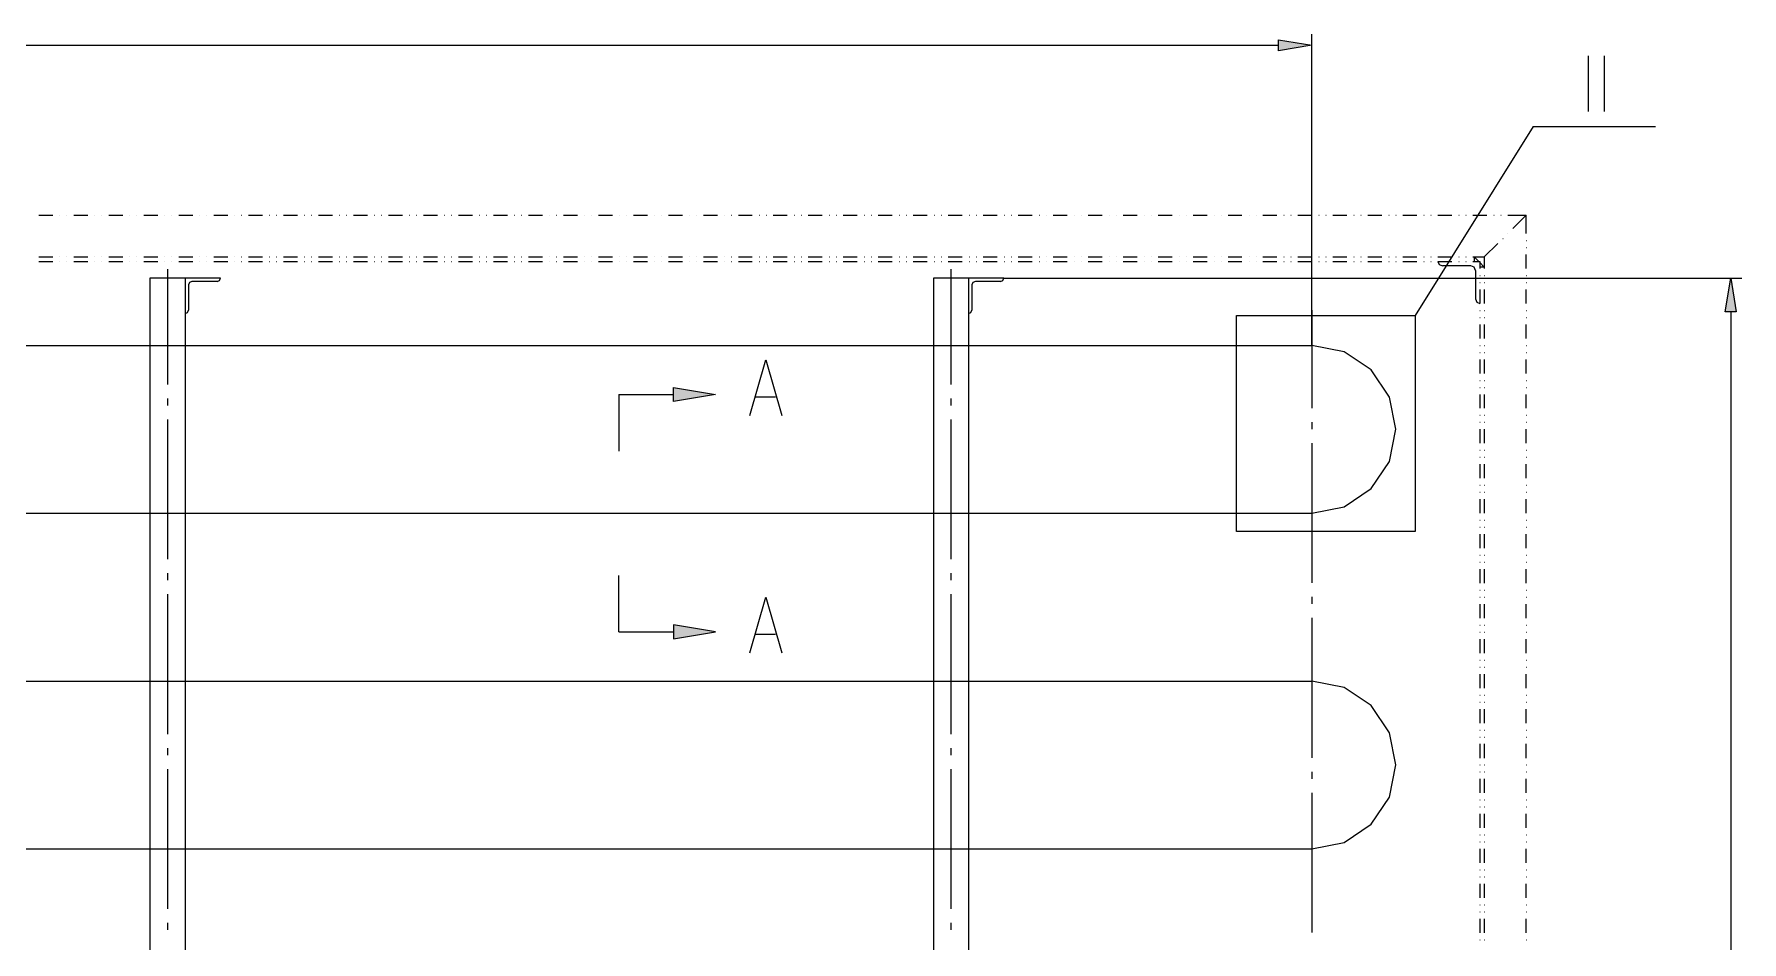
# Model space of a CAD drawing. Header units: millimetres. Extents: x 0 to 829, y 0 to 586.
# Drawn here: x 396.6 to 547, y 248.5 to 328.5 of the extents above; entities that cross this region are included whole.
import ezdxf

# ---------------------------------------------------------------- set-up
doc = ezdxf.new("R2010")
doc.units = ezdxf.units.MM

msp = doc.modelspace()

# ---------------------------------------------------------------- hatches: boundary and pattern name
h = msp.add_hatch(color=0)
h.dxf.hatch_style = 2
h.paths.add_polyline_path([(506.169083, 327.963389), (509.128889, 327.4695), (506.169083, 326.975611)])
h = msp.add_hatch(color=0)
h.dxf.hatch_style = 2
h.paths.add_polyline_path([(545.517917, 303.985083), (546.011806, 306.944889), (546.502167, 303.985083)])
h = msp.add_hatch(color=0)
h.dxf.hatch_style = 2
h.paths.add_polyline_path([(452.889056, 297.310528), (456.586167, 296.693167), (452.889056, 296.079333)])
h = msp.add_hatch(color=0)
h.dxf.hatch_style = 2
h.paths.add_polyline_path([(452.889056, 275.170194), (456.586167, 275.784028), (452.889056, 276.401389)])

# ---------------------------------------------------------------- linework, layer by layer
at = {"color": 0, "lineweight": 0}
for points in [[(506.169083, 327.963389), (509.128889, 327.4695), (506.169083, 326.975611)], [(545.517917, 303.985083), (546.011806, 306.944889), (546.502167, 303.985083)], [(502.482556, 303.674639), (518.205861, 303.674639), (518.205861, 284.642278), (502.482556, 284.642278)], [(452.889056, 297.310528), (456.586167, 296.693167), (452.889056, 296.079333)], [(452.889056, 275.170194), (456.586167, 275.784028), (452.889056, 276.401389)]]:
    msp.add_lwpolyline(points, close=True, dxfattribs=at)
for points in [[(509.128889, 301.028806), (509.128889, 328.45375)], [(98.001667, 327.4695), (506.169083, 327.4695)], [(533.498778, 321.623972), (533.498778, 326.552278)], [(534.906361, 321.623972), (534.906361, 326.552278)], [(528.616333, 320.322222), (518.205861, 303.674639)], [(528.616333, 320.322222), (539.379583, 320.322222)], [(396.980833, 312.51525), (398.212028, 312.51525)], [(398.829389, 312.51525), (398.847028, 312.51525)], [(399.44675, 312.51525), (399.464389, 312.51525)], [(400.060583, 312.51525), (401.295306, 312.51525)], [(401.909139, 312.51525), (401.926778, 312.51525)], [(402.5265, 312.51525), (402.544139, 312.51525)], [(403.143861, 312.51525), (404.375056, 312.51525)], [(404.992417, 312.51525), (405.010056, 312.51525)], [(405.60625, 312.51525), (405.623889, 312.51525)], [(406.223611, 312.51525), (407.454806, 312.51525)], [(408.072167, 312.51525), (408.089806, 312.51525)], [(408.689528, 312.51525), (408.707167, 312.51525)], [(409.303361, 312.51525), (410.538083, 312.51525)], [(411.151917, 312.51525), (411.169556, 312.51525)], [(411.769278, 312.51525), (411.786917, 312.51525)], [(412.386639, 312.51525), (413.617833, 312.51525)], [(414.235194, 312.51525), (414.252833, 312.51525)], [(414.849028, 312.51525), (414.866667, 312.51525)], [(415.466389, 312.51525), (416.697583, 312.51525)], [(417.314944, 312.51525), (417.332583, 312.51525)], [(417.932306, 312.51525), (417.949944, 312.51525)], [(418.546139, 312.51525), (419.780861, 312.51525)], [(420.394694, 312.51525), (420.412333, 312.51525)], [(421.012056, 312.51525), (421.029694, 312.51525)], [(421.629417, 312.51525), (422.860611, 312.51525)], [(423.477972, 312.51525), (423.495611, 312.51525)], [(424.091806, 312.51525), (424.109444, 312.51525)], [(424.709167, 312.51525), (425.940361, 312.51525)], [(426.557722, 312.51525), (426.575361, 312.51525)], [(427.175083, 312.51525), (427.192722, 312.51525)], [(427.792444, 312.51525), (429.023639, 312.51525)], [(429.641, 312.51525), (429.658639, 312.51525)], [(430.254833, 312.51525), (430.272472, 312.51525)], [(430.872194, 312.51525), (432.103389, 312.51525)], [(432.72075, 312.51525), (432.738389, 312.51525)], [(433.338111, 312.51525), (433.35575, 312.51525)], [(433.951944, 312.51525), (435.186667, 312.51525)], [(435.8005, 312.51525), (435.818139, 312.51525)], [(436.417861, 312.51525), (436.4355, 312.51525)], [(437.035222, 312.51525), (438.266417, 312.51525)], [(438.883778, 312.51525), (438.901417, 312.51525)], [(439.497611, 312.51525), (439.51525, 312.51525)], [(440.114972, 312.51525), (441.346167, 312.51525)], [(441.963528, 312.51525), (441.981167, 312.51525)], [(442.580889, 312.51525), (442.598528, 312.51525)], [(443.194722, 312.51525), (444.429444, 312.51525)], [(445.043278, 312.51525), (445.060917, 312.51525)], [(445.660639, 312.51525), (445.678278, 312.51525)], [(446.278, 312.51525), (447.509194, 312.51525)], [(448.126556, 312.51525), (448.144194, 312.51525)], [(448.740389, 312.51525), (448.758028, 312.51525)], [(449.35775, 312.51525), (450.588944, 312.51525)], [(451.206306, 312.51525), (451.223944, 312.51525)], [(451.823667, 312.51525), (451.841306, 312.51525)], [(452.4375, 312.51525), (453.672222, 312.51525)], [(454.286056, 312.51525), (454.303694, 312.51525)], [(454.903417, 312.51525), (454.921056, 312.51525)], [(455.520778, 312.51525), (456.751972, 312.51525)], [(457.369333, 312.51525), (457.386972, 312.51525)], [(457.983167, 312.51525), (458.000806, 312.51525)], [(458.600528, 312.51525), (459.831722, 312.51525)], [(460.449083, 312.51525), (460.466722, 312.51525)], [(461.066444, 312.51525), (461.084083, 312.51525)], [(461.680278, 312.51525), (462.915, 312.51525)], [(463.528833, 312.51525), (463.546472, 312.51525)], [(464.146194, 312.51525), (464.163833, 312.51525)], [(464.763556, 312.51525), (465.99475, 312.51525)], [(466.612111, 312.51525), (466.62975, 312.51525)], [(467.225944, 312.51525), (467.243583, 312.51525)], [(467.843306, 312.51525), (469.0745, 312.51525)], [(469.691861, 312.51525), (469.7095, 312.51525)], [(470.309222, 312.51525), (470.326861, 312.51525)], [(470.923056, 312.51525), (472.157778, 312.51525)], [(472.771611, 312.51525), (472.78925, 312.51525)], [(473.388972, 312.51525), (473.406611, 312.51525)], [(474.006333, 312.51525), (475.237528, 312.51525)], [(475.854889, 312.51525), (475.872528, 312.51525)], [(476.468722, 312.51525), (476.486361, 312.51525)], [(477.086083, 312.51525), (478.317278, 312.51525)], [(478.934639, 312.51525), (478.952278, 312.51525)], [(479.552, 312.51525), (479.569639, 312.51525)], [(480.165833, 312.51525), (481.400556, 312.51525)], [(482.014389, 312.51525), (482.032028, 312.51525)], [(482.63175, 312.51525), (482.649389, 312.51525)], [(483.249111, 312.51525), (484.480306, 312.51525)], [(485.097667, 312.51525), (485.115306, 312.51525)], [(485.7115, 312.51525), (485.729139, 312.51525)], [(486.328861, 312.51525), (487.560056, 312.51525)], [(488.177417, 312.51525), (488.195056, 312.51525)], [(488.794778, 312.51525), (488.812417, 312.51525)], [(489.408611, 312.51525), (490.643333, 312.51525)], [(491.257167, 312.51525), (491.274806, 312.51525)], [(491.874528, 312.51525), (491.892167, 312.51525)], [(492.491889, 312.51525), (493.723083, 312.51525)], [(494.340444, 312.51525), (494.358083, 312.51525)], [(494.957806, 312.51525), (494.975444, 312.51525)], [(495.571639, 312.51525), (496.806361, 312.51525)], [(497.420194, 312.51525), (497.437833, 312.51525)], [(498.037556, 312.51525), (498.055194, 312.51525)], [(498.654917, 312.51525), (499.886111, 312.51525)], [(500.503472, 312.51525), (500.521111, 312.51525)], [(501.117306, 312.51525), (501.134944, 312.51525)], [(501.734667, 312.51525), (502.965861, 312.51525)], [(503.583222, 312.51525), (503.600861, 312.51525)], [(504.200583, 312.51525), (504.218222, 312.51525)], [(504.814417, 312.51525), (506.049139, 312.51525)], [(506.662972, 312.51525), (506.680611, 312.51525)], [(507.280333, 312.51525), (507.297972, 312.51525)], [(507.897694, 312.51525), (509.128889, 312.51525)], [(509.74625, 312.51525), (509.763889, 312.51525)], [(510.360083, 312.51525), (510.377722, 312.51525)], [(510.977444, 312.51525), (512.208639, 312.51525)], [(512.826, 312.51525), (512.843639, 312.51525)], [(513.443361, 312.51525), (513.461, 312.51525)], [(514.057194, 312.51525), (515.291917, 312.51525)], [(515.90575, 312.51525), (515.923389, 312.51525)], [(516.523111, 312.51525), (516.54075, 312.51525)], [(517.140472, 312.51525), (518.371667, 312.51525)], [(518.989028, 312.51525), (519.006667, 312.51525)], [(519.602861, 312.51525), (519.6205, 312.51525)], [(520.220222, 312.51525), (521.451417, 312.51525)], [(522.068778, 312.51525), (522.086417, 312.51525)], [(522.686139, 312.51525), (522.703778, 312.51525)], [(523.299972, 312.51525), (524.534694, 312.51525)], [(525.148528, 312.51525), (525.166167, 312.51525)], [(525.765889, 312.51525), (525.783528, 312.51525)], [(526.38325, 312.51525), (528.009556, 312.51525)], [(526.813639, 311.319333), (528.009556, 312.51525)], [(528.009556, 310.888944), (528.009556, 312.51525)], [(524.312444, 308.818139), (525.508361, 310.010528)], [(525.942278, 310.447972), (525.959917, 310.447972)], [(526.379722, 310.881889), (526.397361, 310.881889)], [(528.009556, 310.271583), (528.027194, 310.271583)], [(396.980833, 308.818139), (398.212028, 308.818139)], [(396.980833, 308.423028), (398.212028, 308.423028)], [(398.829389, 308.818139), (398.847028, 308.818139)], [(398.829389, 308.423028), (398.847028, 308.423028)], [(399.44675, 308.818139), (399.464389, 308.818139)], [(399.44675, 308.423028), (399.464389, 308.423028)], [(400.060583, 308.818139), (401.295306, 308.818139)], [(400.060583, 308.423028), (401.295306, 308.423028)], [(401.909139, 308.818139), (401.926778, 308.818139)], [(401.909139, 308.423028), (401.926778, 308.423028)], [(402.5265, 308.818139), (402.544139, 308.818139)], [(402.5265, 308.423028), (402.544139, 308.423028)], [(403.143861, 308.818139), (404.375056, 308.818139)], [(403.143861, 308.423028), (404.375056, 308.423028)], [(404.992417, 308.818139), (405.010056, 308.818139)], [(404.992417, 308.423028), (405.010056, 308.423028)], [(405.60625, 308.818139), (405.623889, 308.818139)], [(405.60625, 308.423028), (405.623889, 308.423028)], [(406.223611, 308.818139), (407.454806, 308.818139)], [(406.223611, 308.423028), (407.454806, 308.423028)], [(408.072167, 308.818139), (408.089806, 308.818139)], [(408.072167, 308.423028), (408.089806, 308.423028)], [(408.689528, 308.818139), (408.707167, 308.818139)], [(408.689528, 308.423028), (408.707167, 308.423028)], [(409.303361, 308.818139), (410.538083, 308.818139)], [(409.303361, 308.423028), (410.538083, 308.423028)], [(411.151917, 308.818139), (411.169556, 308.818139)], [(411.151917, 308.423028), (411.169556, 308.423028)], [(411.769278, 308.818139), (411.786917, 308.818139)], [(411.769278, 308.423028), (411.786917, 308.423028)], [(412.386639, 308.818139), (413.617833, 308.818139)], [(412.386639, 308.423028), (413.617833, 308.423028)], [(414.235194, 308.818139), (414.252833, 308.818139)], [(414.235194, 308.423028), (414.252833, 308.423028)], [(414.849028, 308.818139), (414.866667, 308.818139)], [(414.849028, 308.423028), (414.866667, 308.423028)], [(415.466389, 308.818139), (416.697583, 308.818139)], [(415.466389, 308.423028), (416.697583, 308.423028)], [(417.314944, 308.818139), (417.332583, 308.818139)], [(417.314944, 308.423028), (417.332583, 308.423028)], [(417.932306, 308.818139), (417.949944, 308.818139)], [(417.932306, 308.423028), (417.949944, 308.423028)], [(418.546139, 308.818139), (419.780861, 308.818139)], [(418.546139, 308.423028), (419.780861, 308.423028)], [(420.394694, 308.818139), (420.412333, 308.818139)], [(420.394694, 308.423028), (420.412333, 308.423028)], [(421.012056, 308.818139), (421.029694, 308.818139)], [(421.012056, 308.423028), (421.029694, 308.423028)], [(421.629417, 308.818139), (422.860611, 308.818139)], [(421.629417, 308.423028), (422.860611, 308.423028)], [(423.477972, 308.818139), (423.495611, 308.818139)], [(423.477972, 308.423028), (423.495611, 308.423028)], [(424.091806, 308.818139), (424.109444, 308.818139)], [(424.091806, 308.423028), (424.109444, 308.423028)], [(424.709167, 308.818139), (425.940361, 308.818139)], [(424.709167, 308.423028), (425.940361, 308.423028)], [(426.557722, 308.818139), (426.575361, 308.818139)], [(426.557722, 308.423028), (426.575361, 308.423028)], [(427.175083, 308.818139), (427.192722, 308.818139)], [(427.175083, 308.423028), (427.192722, 308.423028)], [(427.792444, 308.818139), (429.023639, 308.818139)], [(427.792444, 308.423028), (429.023639, 308.423028)], [(429.641, 308.818139), (429.658639, 308.818139)], [(429.641, 308.423028), (429.658639, 308.423028)], [(430.254833, 308.818139), (430.272472, 308.818139)], [(430.254833, 308.423028), (430.272472, 308.423028)], [(430.872194, 308.818139), (432.103389, 308.818139)], [(430.872194, 308.423028), (432.103389, 308.423028)], [(432.72075, 308.818139), (432.738389, 308.818139)], [(432.72075, 308.423028), (432.738389, 308.423028)], [(433.338111, 308.818139), (433.35575, 308.818139)], [(433.338111, 308.423028), (433.35575, 308.423028)], [(433.951944, 308.818139), (435.186667, 308.818139)], [(433.951944, 308.423028), (435.186667, 308.423028)], [(435.8005, 308.818139), (435.818139, 308.818139)], [(435.8005, 308.423028), (435.818139, 308.423028)], [(436.417861, 308.818139), (436.4355, 308.818139)], [(436.417861, 308.423028), (436.4355, 308.423028)], [(437.035222, 308.818139), (438.266417, 308.818139)], [(437.035222, 308.423028), (438.266417, 308.423028)], [(438.883778, 308.818139), (438.901417, 308.818139)], [(438.883778, 308.423028), (438.901417, 308.423028)], [(439.497611, 308.818139), (439.51525, 308.818139)], [(439.497611, 308.423028), (439.51525, 308.423028)], [(440.114972, 308.818139), (441.346167, 308.818139)], [(440.114972, 308.423028), (441.346167, 308.423028)], [(441.963528, 308.818139), (441.981167, 308.818139)], [(441.963528, 308.423028), (441.981167, 308.423028)], [(442.580889, 308.818139), (442.598528, 308.818139)], [(442.580889, 308.423028), (442.598528, 308.423028)], [(443.194722, 308.818139), (444.429444, 308.818139)], [(443.194722, 308.423028), (444.429444, 308.423028)], [(445.043278, 308.818139), (445.060917, 308.818139)], [(445.043278, 308.423028), (445.060917, 308.423028)], [(445.660639, 308.818139), (445.678278, 308.818139)], [(445.660639, 308.423028), (445.678278, 308.423028)], [(446.278, 308.818139), (447.509194, 308.818139)], [(446.278, 308.423028), (447.509194, 308.423028)], [(448.126556, 308.818139), (448.144194, 308.818139)], [(448.126556, 308.423028), (448.144194, 308.423028)], [(448.740389, 308.818139), (448.758028, 308.818139)], [(448.740389, 308.423028), (448.758028, 308.423028)], [(449.35775, 308.818139), (450.588944, 308.818139)], [(449.35775, 308.423028), (450.588944, 308.423028)], [(451.206306, 308.818139), (451.223944, 308.818139)], [(451.206306, 308.423028), (451.223944, 308.423028)], [(451.823667, 308.818139), (451.841306, 308.818139)], [(451.823667, 308.423028), (451.841306, 308.423028)], [(452.4375, 308.818139), (453.672222, 308.818139)], [(452.4375, 308.423028), (453.672222, 308.423028)], [(454.286056, 308.818139), (454.303694, 308.818139)], [(454.286056, 308.423028), (454.303694, 308.423028)], [(454.903417, 308.818139), (454.921056, 308.818139)], [(454.903417, 308.423028), (454.921056, 308.423028)], [(455.520778, 308.818139), (456.751972, 308.818139)], [(455.520778, 308.423028), (456.751972, 308.423028)], [(457.369333, 308.818139), (457.386972, 308.818139)], [(457.369333, 308.423028), (457.386972, 308.423028)], [(457.983167, 308.818139), (458.000806, 308.818139)], [(457.983167, 308.423028), (458.000806, 308.423028)], [(458.600528, 308.818139), (459.831722, 308.818139)], [(458.600528, 308.423028), (459.831722, 308.423028)], [(460.449083, 308.818139), (460.466722, 308.818139)], [(460.449083, 308.423028), (460.466722, 308.423028)], [(461.066444, 308.818139), (461.084083, 308.818139)], [(461.066444, 308.423028), (461.084083, 308.423028)], [(461.680278, 308.818139), (462.915, 308.818139)], [(461.680278, 308.423028), (462.915, 308.423028)], [(463.528833, 308.818139), (463.546472, 308.818139)], [(463.528833, 308.423028), (463.546472, 308.423028)], [(464.146194, 308.818139), (464.163833, 308.818139)], [(464.146194, 308.423028), (464.163833, 308.423028)], [(464.763556, 308.818139), (465.99475, 308.818139)], [(464.763556, 308.423028), (465.99475, 308.423028)], [(466.612111, 308.818139), (466.62975, 308.818139)], [(466.612111, 308.423028), (466.62975, 308.423028)], [(467.225944, 308.818139), (467.243583, 308.818139)], [(467.225944, 308.423028), (467.243583, 308.423028)], [(467.843306, 308.818139), (469.0745, 308.818139)], [(467.843306, 308.423028), (469.0745, 308.423028)], [(469.691861, 308.818139), (469.7095, 308.818139)], [(469.691861, 308.423028), (469.7095, 308.423028)], [(470.309222, 308.818139), (470.326861, 308.818139)], [(470.309222, 308.423028), (470.326861, 308.423028)], [(470.923056, 308.818139), (472.157778, 308.818139)], [(470.923056, 308.423028), (472.157778, 308.423028)], [(472.771611, 308.818139), (472.78925, 308.818139)], [(472.771611, 308.423028), (472.78925, 308.423028)], [(473.388972, 308.818139), (473.406611, 308.818139)], [(473.388972, 308.423028), (473.406611, 308.423028)], [(474.006333, 308.818139), (475.237528, 308.818139)], [(474.006333, 308.423028), (475.237528, 308.423028)], [(475.854889, 308.818139), (475.872528, 308.818139)], [(475.854889, 308.423028), (475.872528, 308.423028)], [(476.468722, 308.818139), (476.486361, 308.818139)], [(476.468722, 308.423028), (476.486361, 308.423028)], [(477.086083, 308.818139), (478.317278, 308.818139)], [(477.086083, 308.423028), (478.317278, 308.423028)], [(478.934639, 308.818139), (478.952278, 308.818139)], [(478.934639, 308.423028), (478.952278, 308.423028)], [(479.552, 308.818139), (479.569639, 308.818139)], [(479.552, 308.423028), (479.569639, 308.423028)], [(480.165833, 308.818139), (481.400556, 308.818139)], [(480.165833, 308.423028), (481.400556, 308.423028)], [(482.014389, 308.818139), (482.032028, 308.818139)], [(482.014389, 308.423028), (482.032028, 308.423028)], [(482.63175, 308.818139), (482.649389, 308.818139)], [(482.63175, 308.423028), (482.649389, 308.423028)], [(483.249111, 308.818139), (484.480306, 308.818139)], [(483.249111, 308.423028), (484.480306, 308.423028)], [(485.097667, 308.818139), (485.115306, 308.818139)], [(485.097667, 308.423028), (485.115306, 308.423028)], [(485.7115, 308.818139), (485.729139, 308.818139)], [(485.7115, 308.423028), (485.729139, 308.423028)], [(486.328861, 308.818139), (487.560056, 308.818139)], [(486.328861, 308.423028), (487.560056, 308.423028)], [(488.177417, 308.818139), (488.195056, 308.818139)], [(488.177417, 308.423028), (488.195056, 308.423028)], [(488.794778, 308.818139), (488.812417, 308.818139)], [(488.794778, 308.423028), (488.812417, 308.423028)], [(489.408611, 308.818139), (490.643333, 308.818139)], [(489.408611, 308.423028), (490.643333, 308.423028)], [(491.257167, 308.818139), (491.274806, 308.818139)], [(491.257167, 308.423028), (491.274806, 308.423028)], [(491.874528, 308.818139), (491.892167, 308.818139)], [(491.874528, 308.423028), (491.892167, 308.423028)], [(492.491889, 308.818139), (493.723083, 308.818139)], [(492.491889, 308.423028), (493.723083, 308.423028)], [(494.340444, 308.818139), (494.358083, 308.818139)], [(494.340444, 308.423028), (494.358083, 308.423028)], [(494.957806, 308.818139), (494.975444, 308.818139)], [(494.957806, 308.423028), (494.975444, 308.423028)], [(495.571639, 308.818139), (496.806361, 308.818139)], [(495.571639, 308.423028), (496.806361, 308.423028)], [(497.420194, 308.818139), (497.437833, 308.818139)], [(497.420194, 308.423028), (497.437833, 308.423028)], [(498.037556, 308.818139), (498.055194, 308.818139)], [(498.037556, 308.423028), (498.055194, 308.423028)], [(498.654917, 308.818139), (499.886111, 308.818139)], [(498.654917, 308.423028), (499.886111, 308.423028)], [(500.503472, 308.818139), (500.521111, 308.818139)], [(500.503472, 308.423028), (500.521111, 308.423028)], [(501.117306, 308.818139), (501.134944, 308.818139)], [(501.117306, 308.423028), (501.134944, 308.423028)], [(501.734667, 308.818139), (502.965861, 308.818139)], [(501.734667, 308.423028), (502.965861, 308.423028)], [(503.583222, 308.818139), (503.600861, 308.818139)], [(503.583222, 308.423028), (503.600861, 308.423028)], [(504.200583, 308.818139), (504.218222, 308.818139)], [(504.200583, 308.423028), (504.218222, 308.423028)], [(504.814417, 308.818139), (506.049139, 308.818139)], [(504.814417, 308.423028), (506.049139, 308.423028)], [(506.662972, 308.818139), (506.680611, 308.818139)], [(506.662972, 308.423028), (506.680611, 308.423028)], [(507.280333, 308.818139), (507.297972, 308.818139)], [(507.280333, 308.423028), (507.297972, 308.423028)], [(507.897694, 308.818139), (509.128889, 308.818139)], [(507.897694, 308.423028), (509.128889, 308.423028)], [(509.74625, 308.818139), (509.763889, 308.818139)], [(509.74625, 308.423028), (509.763889, 308.423028)], [(510.360083, 308.818139), (510.377722, 308.818139)], [(510.360083, 308.423028), (510.377722, 308.423028)], [(510.977444, 308.818139), (512.208639, 308.818139)], [(510.977444, 308.423028), (512.208639, 308.423028)], [(512.826, 308.818139), (512.843639, 308.818139)], [(512.826, 308.423028), (512.843639, 308.423028)], [(513.443361, 308.818139), (513.461, 308.818139)], [(513.443361, 308.423028), (513.461, 308.423028)], [(514.057194, 308.818139), (515.291917, 308.818139)], [(514.057194, 308.423028), (515.291917, 308.423028)], [(515.90575, 308.818139), (515.923389, 308.818139)], [(515.90575, 308.423028), (515.923389, 308.423028)], [(516.523111, 308.818139), (516.54075, 308.818139)], [(516.523111, 308.423028), (516.54075, 308.423028)], [(517.140472, 308.818139), (518.371667, 308.818139)], [(517.140472, 308.423028), (518.371667, 308.423028)], [(518.989028, 308.818139), (519.006667, 308.818139)], [(518.989028, 308.423028), (519.006667, 308.423028)], [(519.602861, 308.818139), (519.6205, 308.818139)], [(519.602861, 308.423028), (519.6205, 308.423028)], [(520.220222, 308.818139), (521.451417, 308.818139)], [(520.220222, 308.423028), (521.451417, 308.423028)], [(520.220222, 308.423028), (520.336639, 308.144333), (520.615333, 308.027917)], [(522.068778, 308.818139), (522.086417, 308.818139)], [(522.068778, 308.423028), (522.086417, 308.423028)], [(522.686139, 308.818139), (522.703778, 308.818139)], [(522.686139, 308.423028), (522.703778, 308.423028)], [(523.299972, 308.818139), (524.312444, 308.818139)], [(523.299972, 308.423028), (523.917333, 308.423028)], [(523.423444, 308.818139), (523.818556, 308.423028)], [(523.423444, 308.818139), (523.423444, 308.423028)], [(523.917333, 308.423028), (523.917333, 307.805667)], [(524.312444, 308.818139), (524.312444, 307.805667)], [(528.009556, 309.654222), (528.027194, 309.654222)], [(528.009556, 307.805667), (528.009556, 309.040389)], [(406.766889, 306.944889), (406.766889, 162.013194)], [(412.975778, 306.944889), (406.766889, 306.944889)], [(408.319111, 307.731583), (408.319111, 297.589222)], [(409.871333, 306.944889), (409.871333, 162.013194)], [(412.682972, 306.648556), (412.891111, 306.733222), (412.975778, 306.944889)], [(475.780806, 306.944889), (475.780806, 162.013194)], [(481.989694, 306.944889), (475.780806, 306.944889)], [(477.333028, 307.731583), (477.333028, 297.589222)], [(478.88525, 306.944889), (478.88525, 162.013194)], [(481.696889, 306.648556), (481.905028, 306.733222), (481.989694, 306.944889)], [(481.989694, 306.944889), (546.996056, 306.944889)], [(523.127111, 308.027917), (520.615333, 308.027917)], [(523.522222, 307.632806), (523.405806, 307.9115), (523.127111, 308.027917)], [(523.522222, 307.632806), (523.522222, 305.121028)], [(523.917333, 308.32425), (524.312444, 307.929139)], [(524.312444, 307.929139), (523.917333, 307.929139)], [(523.917333, 307.191833), (523.934972, 307.191833)], [(524.312444, 307.191833), (524.330083, 307.191833)], [(528.009556, 307.191833), (528.027194, 307.191833)], [(410.464, 306.648556), (410.255861, 306.560361), (410.167667, 306.352222)], [(410.167667, 306.352222), (410.167667, 304.13325)], [(412.682972, 306.648556), (410.464, 306.648556)], [(479.477917, 306.648556), (479.269778, 306.560361), (479.181583, 306.352222)], [(479.181583, 306.352222), (479.181583, 304.13325)], [(481.696889, 306.648556), (479.477917, 306.648556)], [(523.917333, 306.574472), (523.934972, 306.574472)], [(523.917333, 305.957111), (523.917333, 304.725917)], [(524.312444, 306.574472), (524.330083, 306.574472)], [(524.312444, 305.957111), (524.312444, 304.725917)], [(528.009556, 306.574472), (528.027194, 306.574472)], [(528.009556, 304.725917), (528.009556, 305.957111)], [(409.871333, 303.836917), (410.079472, 303.925111), (410.167667, 304.13325)], [(478.88525, 303.836917), (479.093389, 303.925111), (479.181583, 304.13325)], [(509.128889, 304.143833), (509.128889, 295.500778)], [(523.522222, 305.121028), (523.638639, 304.842333), (523.917333, 304.725917)], [(523.917333, 304.108556), (523.934972, 304.108556)], [(524.312444, 304.108556), (524.330083, 304.108556)], [(528.009556, 304.108556), (528.027194, 304.108556)], [(546.011806, 303.985083), (546.011806, 164.973)], [(523.917333, 303.494722), (523.934972, 303.494722)], [(523.917333, 302.877361), (523.917333, 301.646167)], [(524.312444, 303.494722), (524.330083, 303.494722)], [(524.312444, 302.877361), (524.312444, 301.646167)], [(528.009556, 303.494722), (528.027194, 303.494722)], [(528.009556, 301.646167), (528.009556, 302.877361)], [(100.460528, 301.028806), (509.128889, 301.028806)], [(509.128889, 286.240361), (511.958167, 286.801278), (514.357056, 288.406417), (515.958667, 290.805306), (516.523111, 293.634583), (515.958667, 296.463861), (514.357056, 298.86275), (511.958167, 300.464361), (509.128889, 301.028806)], [(523.917333, 301.028806), (523.934972, 301.028806)], [(524.312444, 301.028806), (524.330083, 301.028806)], [(528.009556, 301.028806), (528.027194, 301.028806)], [(459.602417, 294.837556), (461.01, 299.765861), (462.417583, 294.837556)], [(523.917333, 300.411444), (523.934972, 300.411444)], [(523.917333, 299.797611), (523.917333, 298.562889)], [(524.312444, 300.411444), (524.330083, 300.411444)], [(524.312444, 299.797611), (524.312444, 298.562889)], [(528.009556, 300.411444), (528.027194, 300.411444)], [(528.009556, 298.562889), (528.009556, 299.797611)], [(523.917333, 297.949056), (523.934972, 297.949056)], [(524.312444, 297.949056), (524.330083, 297.949056)], [(528.009556, 297.949056), (528.027194, 297.949056)], [(408.319111, 296.358028), (408.319111, 295.740667)], [(448.08775, 296.693167), (452.889056, 296.693167)], [(448.08775, 296.693167), (448.08775, 291.719)], [(460.128056, 296.4815), (461.888417, 296.4815)], [(477.333028, 296.358028), (477.333028, 295.740667)], [(523.917333, 297.331694), (523.934972, 297.331694)], [(523.917333, 296.714333), (523.917333, 295.483139)], [(524.312444, 297.331694), (524.330083, 297.331694)], [(524.312444, 296.714333), (524.312444, 295.483139)], [(528.009556, 297.331694), (528.027194, 297.331694)], [(528.009556, 295.483139), (528.009556, 296.714333)], [(523.917333, 294.865778), (523.934972, 294.865778)], [(524.312444, 294.865778), (524.330083, 294.865778)], [(528.009556, 294.865778), (528.027194, 294.865778)], [(408.319111, 294.509472), (408.319111, 282.183417)], [(477.333028, 294.509472), (477.333028, 282.183417)], [(509.128889, 294.266056), (509.128889, 293.652222)], [(523.917333, 294.251944), (523.934972, 294.251944)], [(523.917333, 293.634583), (523.917333, 292.403389)], [(524.312444, 294.251944), (524.330083, 294.251944)], [(524.312444, 293.634583), (524.312444, 292.403389)], [(528.009556, 294.251944), (528.027194, 294.251944)], [(528.009556, 292.403389), (528.009556, 293.634583)], [(509.128889, 292.4175), (509.128889, 280.094972)], [(523.917333, 291.786028), (523.934972, 291.786028)], [(523.917333, 291.168667), (523.934972, 291.168667)], [(523.917333, 290.551306), (523.917333, 289.320111)], [(524.312444, 291.786028), (524.330083, 291.786028)], [(524.312444, 291.168667), (524.330083, 291.168667)], [(524.312444, 290.551306), (524.312444, 289.320111)], [(528.009556, 291.786028), (528.027194, 291.786028)], [(528.009556, 291.168667), (528.027194, 291.168667)], [(528.009556, 289.320111), (528.009556, 290.551306)], [(523.917333, 288.70275), (523.934972, 288.70275)], [(523.917333, 288.088917), (523.934972, 288.088917)], [(523.917333, 287.471556), (523.917333, 286.240361)], [(524.312444, 288.70275), (524.330083, 288.70275)], [(524.312444, 288.088917), (524.330083, 288.088917)], [(524.312444, 287.471556), (524.312444, 286.240361)], [(528.009556, 288.70275), (528.027194, 288.70275)], [(528.009556, 288.088917), (528.027194, 288.088917)], [(528.009556, 286.240361), (528.009556, 287.471556)], [(95.045389, 286.240361), (509.128889, 286.240361)], [(523.917333, 285.623), (523.934972, 285.623)], [(523.917333, 285.005639), (523.934972, 285.005639)], [(523.917333, 284.391806), (523.917333, 283.157083)], [(524.312444, 285.623), (524.330083, 285.623)], [(524.312444, 285.005639), (524.330083, 285.005639)], [(524.312444, 284.391806), (524.312444, 283.157083)], [(528.009556, 285.623), (528.027194, 285.623)], [(528.009556, 285.005639), (528.027194, 285.005639)], [(528.009556, 283.157083), (528.009556, 284.391806)], [(523.917333, 282.54325), (523.934972, 282.54325)], [(523.917333, 281.925889), (523.934972, 281.925889)], [(523.917333, 281.308528), (523.917333, 280.077333)], [(524.312444, 282.54325), (524.330083, 282.54325)], [(524.312444, 281.925889), (524.330083, 281.925889)], [(524.312444, 281.308528), (524.312444, 280.077333)], [(528.009556, 282.54325), (528.027194, 282.54325)], [(528.009556, 281.925889), (528.027194, 281.925889)], [(528.009556, 280.077333), (528.009556, 281.308528)], [(408.319111, 280.952222), (408.319111, 280.334861)], [(448.08775, 275.784028), (448.08775, 280.761722)], [(477.333028, 280.952222), (477.333028, 280.334861)], [(408.319111, 279.103667), (408.319111, 266.777611)], [(459.602417, 273.928417), (461.01, 278.856722), (462.417583, 273.928417)], [(477.333028, 279.103667), (477.333028, 266.777611)], [(509.128889, 278.863778), (509.128889, 278.246417)], [(523.917333, 279.459972), (523.934972, 279.459972)], [(523.917333, 278.846139), (523.934972, 278.846139)], [(524.312444, 279.459972), (524.330083, 279.459972)], [(524.312444, 278.846139), (524.330083, 278.846139)], [(528.009556, 279.459972), (528.027194, 279.459972)], [(528.009556, 278.846139), (528.027194, 278.846139)], [(509.128889, 277.015222), (509.128889, 264.689167)], [(523.917333, 278.228778), (523.917333, 276.997583)], [(524.312444, 278.228778), (524.312444, 276.997583)], [(528.009556, 276.997583), (528.009556, 278.228778)], [(448.08775, 275.784028), (452.889056, 275.784028)], [(460.128056, 275.572361), (461.888417, 275.572361)], [(523.917333, 276.380222), (523.934972, 276.380222)], [(523.917333, 275.762861), (523.934972, 275.762861)], [(524.312444, 276.380222), (524.330083, 276.380222)], [(524.312444, 275.762861), (524.330083, 275.762861)], [(528.009556, 276.380222), (528.027194, 276.380222)], [(528.009556, 275.762861), (528.027194, 275.762861)], [(523.917333, 275.149028), (523.917333, 273.914306)], [(524.312444, 275.149028), (524.312444, 273.914306)], [(528.009556, 273.914306), (528.009556, 275.149028)], [(523.917333, 273.300472), (523.934972, 273.300472)], [(523.917333, 272.683111), (523.934972, 272.683111)], [(524.312444, 273.300472), (524.330083, 273.300472)], [(524.312444, 272.683111), (524.330083, 272.683111)], [(528.009556, 273.300472), (528.027194, 273.300472)], [(528.009556, 272.683111), (528.027194, 272.683111)], [(95.045389, 271.451917), (509.128889, 271.451917)], [(509.128889, 256.663472), (511.958167, 257.224389), (514.357056, 258.829528), (515.958667, 261.228417), (516.523111, 264.057694), (515.958667, 266.886972), (514.357056, 269.285861), (511.958167, 270.887472), (509.128889, 271.451917)], [(523.917333, 272.06575), (523.917333, 270.834556)], [(524.312444, 272.06575), (524.312444, 270.834556)], [(528.009556, 270.834556), (528.009556, 272.06575)], [(523.917333, 270.217194), (523.934972, 270.217194)], [(523.917333, 269.603361), (523.934972, 269.603361)], [(524.312444, 270.217194), (524.330083, 270.217194)], [(524.312444, 269.603361), (524.330083, 269.603361)], [(528.009556, 270.217194), (528.027194, 270.217194)], [(528.009556, 269.603361), (528.027194, 269.603361)], [(523.917333, 268.986), (523.917333, 267.754806)], [(524.312444, 268.986), (524.312444, 267.754806)], [(528.009556, 267.754806), (528.009556, 268.986)], [(523.917333, 267.137444), (523.934972, 267.137444)], [(523.917333, 266.520083), (523.934972, 266.520083)], [(524.312444, 267.137444), (524.330083, 267.137444)], [(524.312444, 266.520083), (524.330083, 266.520083)], [(528.009556, 267.137444), (528.027194, 267.137444)], [(528.009556, 266.520083), (528.027194, 266.520083)], [(408.319111, 265.546417), (408.319111, 264.929056)], [(477.333028, 265.546417), (477.333028, 264.929056)], [(523.917333, 265.90625), (523.917333, 264.671528)], [(524.312444, 265.90625), (524.312444, 264.671528)], [(528.009556, 264.671528), (528.009556, 265.90625)], [(408.319111, 263.697861), (408.319111, 251.375333)], [(477.333028, 263.697861), (477.333028, 251.375333)], [(509.128889, 263.457972), (509.128889, 262.840611)], [(523.917333, 264.057694), (523.934972, 264.057694)], [(523.917333, 263.440333), (523.934972, 263.440333)], [(524.312444, 264.057694), (524.330083, 264.057694)], [(524.312444, 263.440333), (524.330083, 263.440333)], [(528.009556, 264.057694), (528.027194, 264.057694)], [(528.009556, 263.440333), (528.027194, 263.440333)], [(523.917333, 262.822972), (523.917333, 261.591778)], [(524.312444, 262.822972), (524.312444, 261.591778)], [(528.009556, 261.591778), (528.009556, 262.822972)], [(509.128889, 261.609417), (509.128889, 249.283361)], [(523.917333, 260.974417), (523.934972, 260.974417)], [(523.917333, 260.360583), (523.934972, 260.360583)], [(524.312444, 260.974417), (524.330083, 260.974417)], [(524.312444, 260.360583), (524.330083, 260.360583)], [(528.009556, 260.974417), (528.027194, 260.974417)], [(528.009556, 260.360583), (528.027194, 260.360583)], [(523.917333, 259.743222), (523.917333, 258.512028)], [(524.312444, 259.743222), (524.312444, 258.512028)], [(528.009556, 258.512028), (528.009556, 259.743222)], [(523.917333, 257.894667), (523.934972, 257.894667)], [(523.917333, 257.277306), (523.934972, 257.277306)], [(524.312444, 257.894667), (524.330083, 257.894667)], [(524.312444, 257.277306), (524.330083, 257.277306)], [(528.009556, 257.894667), (528.027194, 257.894667)], [(528.009556, 257.277306), (528.027194, 257.277306)], [(95.045389, 256.663472), (509.128889, 256.663472)], [(523.917333, 256.663472), (523.917333, 255.42875)], [(524.312444, 256.663472), (524.312444, 255.42875)], [(528.009556, 255.42875), (528.009556, 256.663472)], [(523.917333, 254.814917), (523.934972, 254.814917)], [(524.312444, 254.814917), (524.330083, 254.814917)], [(528.009556, 254.814917), (528.027194, 254.814917)], [(523.917333, 254.197556), (523.934972, 254.197556)], [(523.917333, 253.580194), (523.917333, 252.349)], [(524.312444, 254.197556), (524.330083, 254.197556)], [(524.312444, 253.580194), (524.312444, 252.349)], [(528.009556, 254.197556), (528.027194, 254.197556)], [(528.009556, 252.349), (528.009556, 253.580194)], [(523.917333, 251.731639), (523.934972, 251.731639)], [(524.312444, 251.731639), (524.330083, 251.731639)], [(528.009556, 251.731639), (528.027194, 251.731639)], [(408.319111, 250.140611), (408.319111, 249.526778)], [(477.333028, 250.140611), (477.333028, 249.526778)], [(523.917333, 251.117806), (523.934972, 251.117806)], [(523.917333, 250.500444), (523.917333, 249.26925)], [(524.312444, 251.117806), (524.330083, 251.117806)], [(524.312444, 250.500444), (524.312444, 249.26925)], [(528.009556, 251.117806), (528.027194, 251.117806)], [(528.009556, 249.26925), (528.009556, 250.500444)], [(523.917333, 248.651889), (523.934972, 248.651889)], [(524.312444, 248.651889), (524.330083, 248.651889)], [(528.009556, 248.651889), (528.027194, 248.651889)]]:
    msp.add_lwpolyline(points, dxfattribs=at)

doc.saveas('drawing.dxf')
